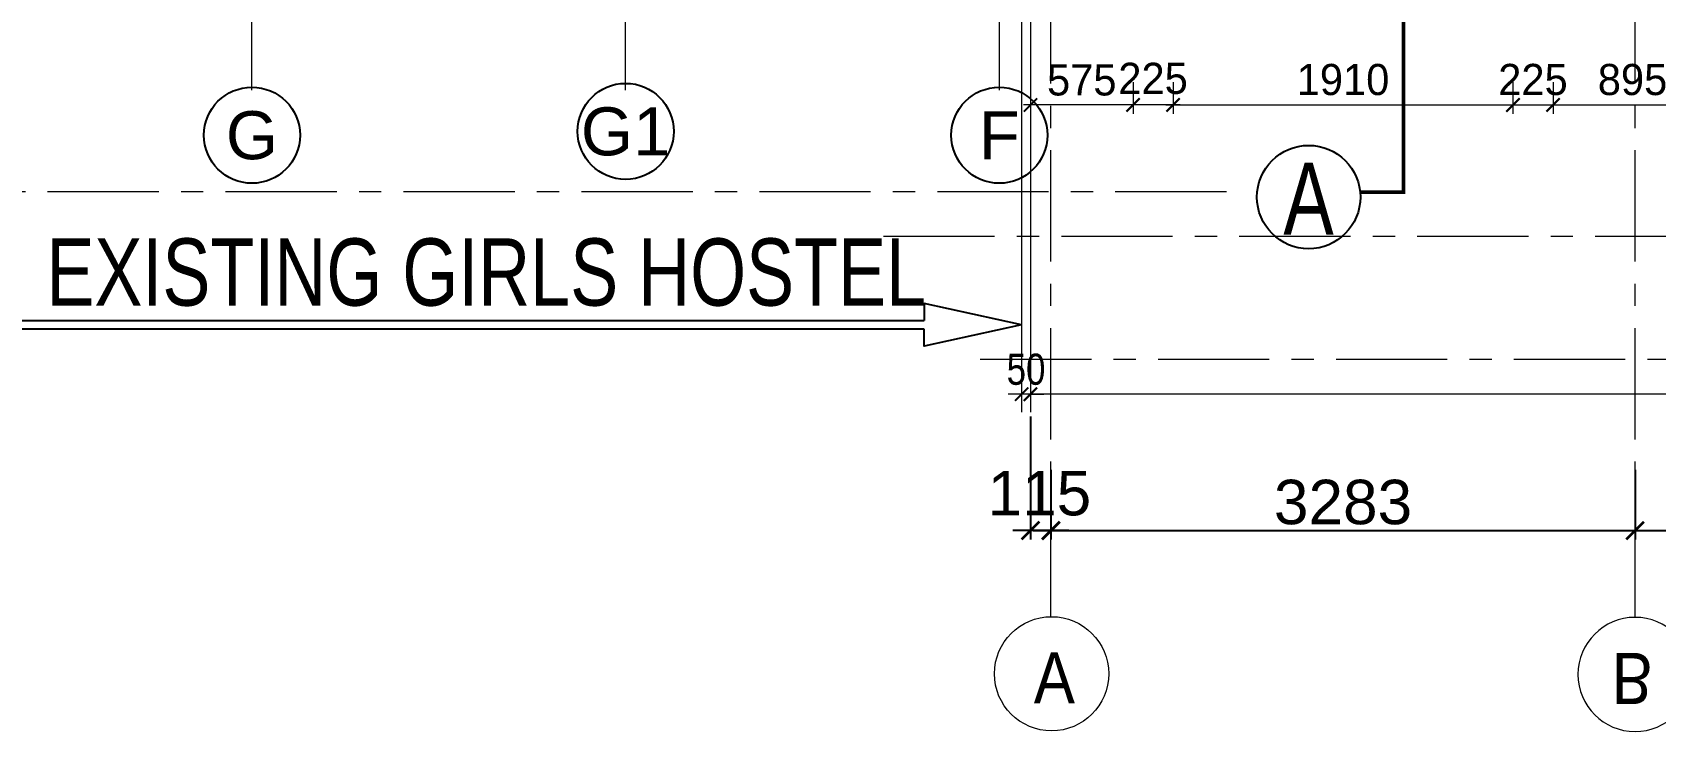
# Model space of a CAD drawing. Header units: millimetres. Extents: x -286480 to 108094, y -227925 to 10018.
# Drawn here: x -35427 to -26306, y -106736 to -102807 of the extents above; entities that cross this region are included whole.
import ezdxf
from ezdxf.enums import TextEntityAlignment as Align

# ---------------------------------------------------------------- set-up
doc = ezdxf.new("R2010")
doc.units = ezdxf.units.MM
doc.header["$LTSCALE"] = 100
doc.header["$MEASUREMENT"] = 0
doc.header["$PDMODE"] = 67
doc.linetypes.add('CENTER', pattern=[2, 1.25, -0.25, 0.25, -0.25])
doc.layers.get('0').update_dxf_attribs({"lineweight": 25})
for name, color, linetype, lineweight in [('A-ANNO-GRID', 251, 'CENTER', 9), ('Anno_Labels', 7, 'Continuous', 9), ('AREA', 6, 'Continuous', 25), ('dim', 7, 'Continuous', 13), ('DW-NO', 7, 'Continuous', 25), ('GRID TAB', 21, 'Continuous', 5), ('text', 7, 'Continuous', 9)]:
    doc.layers.add(name, color=color, linetype=linetype, lineweight=lineweight)
doc.layers.add('Anno_Frames', color=7, linetype='Continuous')
doc.layers.add('DIM1', color=132, linetype='Continuous')
doc.styles.add('ARIAL', font='arial.ttf', dxfattribs={"width": 0.8})
doc.styles.add('CENTURY-GOTHIC', font='GOTHIC.TTF', dxfattribs={"height": 175})
doc.styles.add('GOTHIC-TITLE', font='GOTHIC.TTF', dxfattribs={"width": 0.9, "height": 20})
doc.styles.add('SIZE', font='arial.ttf', dxfattribs={"width": 0.75, "height": 200})
doc.styles.get("Standard").update_dxf_attribs({"font": 'sanss___.ttf'})
doc.dimstyles.new('1.125', dxfattribs={"dimtxt": 175, "dimasz": 75, "dimexe": 50, "dimexo": 50, "dimgap": 50, "dimtad": 1, "dimdec": 0, "dimrnd": 5, "dimzin": 0, "dimdsep": 46, "dimtxsty": 'CENTURY-GOTHIC', "dimblk": 'ARCHTICK', "dimcen": 5, "dimdle": 40, "dimclrd": 256, "dimclre": 8, "dimclrt": 213, "dimadec": 0, "dimazin": 0, "dimtfac": 1, "dimtdec": 0, "dimtofl": 0, "dimtmove": 2, "dimatfit": 2, "dimldrblk": 'OPEN30', "dimfxl": 80, "dimtolj": 1, "dimtzin": 0, "dimlwd": 15, "dimlwe": 9, "dimarcsym": 1})
doc.dimstyles.new('D 75', dxfattribs={"dimtxt": 175, "dimasz": 75, "dimexe": 100, "dimexo": 100, "dimgap": 50, "dimtad": 1, "dimdec": 0, "dimrnd": 5, "dimzin": 0, "dimdsep": 46, "dimtxsty": 'ARIAL', "dimblk": 'ARCHTICK', "dimcen": 0.09, "dimdle": 100, "dimclrd": 256, "dimclrt": 256, "dimadec": 0, "dimazin": 0, "dimtfac": 1, "dimtdec": 0, "dimtix": 1, "dimtofl": 0, "dimtmove": 1, "dimatfit": 3, "dimfxl": 135, "dimtolj": 1, "dimtzin": 0, "dimlwd": 9, "dimlwe": 9, "dimarcsym": 0})
doc.dimstyles.new('IIITD_WD_L @ 100', dxfattribs={"dimscale": 100, "dimtxt": 2.5, "dimasz": 1, "dimexe": 0.5, "dimexo": 0.25, "dimgap": 0.3, "dimtad": 1, "dimdec": 0, "dimrnd": 1, "dimzin": 0, "dimdsep": 46, "dimtxsty": 'Standard', "dimblk": 'ARCHTICK', "dimcen": 0.2, "dimdle": 1, "dimclrd": 8, "dimclre": 8, "dimadec": 0, "dimazin": 0, "dimtfac": 1, "dimtdec": 0, "dimtofl": 0, "dimtmove": 0, "dimatfit": 0, "dimfxl": 2, "dimtolj": 1, "dimtzin": 0, "dimlwd": -1, "dimlwe": -1, "dimarcsym": 0})

# ---------------------------------------------------------------- blocks, each defined once
blk = doc.blocks.new('_ArchTick')
at = {"const_width": 0.15}
blk.add_lwpolyline([(-0.5, -0.5), (0.5, 0.5)], dxfattribs=at)
blk = doc.blocks.new('*D102')
at = {"layer": 'Defpoints', "color": 0, "ltscale": 0.1, "transparency": 16777216}
for p in [(-29818.3, -102096.8), (-16803.3, -104261.7, 11.6), (-29818.3, -104840.3)]:
    blk.add_point(p, dxfattribs=at)
at = {"layer": 'dim', "color": 0, "lineweight": 9, "ltscale": 0.1, "transparency": 16777216}
for p, q in [((-29818.3, -102196.8), (-29818.3, -104940.3)), ((-16803.3, -104361.7), (-16803.3, -104940.3))]:
    blk.add_line(p, q, dxfattribs=at)
at = {"layer": 'dim', "lineweight": 9, "ltscale": 0.1, "transparency": 16777216}
blk.add_line((-16703.3, -104840.3), (-29918.3, -104840.3), dxfattribs=at)
at = {"layer": 'dim', "lineweight": 9, "ltscale": 0.1, "transparency": 16777216, "xscale": 75, "yscale": 75, "zscale": 75, "rotation": 180}
blk.add_blockref('_ArchTick', (-29818.3, -104840.3), dxfattribs=at)
at = {"layer": 'dim', "lineweight": 9, "ltscale": 0.1, "transparency": 16777216, "xscale": 75, "yscale": 75, "zscale": 75}
blk.add_blockref('_ArchTick', (-16803.3, -104840.3), dxfattribs=at)
at = {"layer": 'dim', "ltscale": 0.1, "transparency": 16777216, "insert": (-23310.8, -104700.9), "char_height": 175, "attachment_point": 5, "style": 'ARIAL'}
blk.add_mtext('\\A1;13015', dxfattribs=at)
blk = doc.blocks.new('*D128')
at = {"layer": 'Defpoints', "color": 0, "ltscale": 0.1, "transparency": 16777216}
for p in [(-29868.3, -102096.8), (-29818.3, -102096.8, 29.7), (-29868.3, -104840.3)]:
    blk.add_point(p, dxfattribs=at)
at = {"layer": 'dim', "color": 0, "lineweight": 9, "ltscale": 0.1, "transparency": 16777216}
for p, q in [((-29868.3, -102196.8), (-29868.3, -104940.3)), ((-29818.3, -102196.8), (-29818.3, -104940.3))]:
    blk.add_line(p, q, dxfattribs=at)
at = {"layer": 'dim', "lineweight": 9, "ltscale": 0.1, "transparency": 16777216}
for p, q in [((-29868.3, -104840.3), (-29943.3, -104840.3)), ((-29818.3, -104840.3), (-29743.3, -104840.3))]:
    blk.add_line(p, q, dxfattribs=at)
at = {"layer": 'dim', "lineweight": 9, "ltscale": 0.1, "transparency": 16777216, "xscale": 75, "yscale": 75, "zscale": 75}
blk.add_blockref('_ArchTick', (-29868.3, -104840.3), dxfattribs=at)
at = {"layer": 'dim', "lineweight": 9, "ltscale": 0.1, "transparency": 16777216, "xscale": 75, "yscale": 75, "zscale": 75, "rotation": 180}
blk.add_blockref('_ArchTick', (-29818.3, -104840.3), dxfattribs=at)
at = {"layer": 'dim', "ltscale": 0.1, "transparency": 16777216, "insert": (-29843.3, -104700.9), "char_height": 175, "attachment_point": 5, "style": 'ARIAL'}
blk.add_mtext('\\A1;50', dxfattribs=at)
blk = doc.blocks.new('GRIDTAB')
at = {"layer": 'GRID TAB', "ltscale": 0.1}
blk.add_circle((4668008.8, 8270544.3), 334.3, dxfattribs=at)
at = {"layer": 'GRID TAB', "ltscale": 0.1, "style": 'GOTHIC-TITLE', "width": 0.9}
blk.add_attdef('1', text='', height=300, dxfattribs=at).set_placement((4667992.4, 8270418.2), align=Align.CENTER)
blk = doc.blocks.new('*D198')
at = {"layer": 'Defpoints', "color": 0, "ltscale": 0.1, "transparency": 16777216}
for p in [(-29242, -103036.6, 1.1), (-29017, -103036.6, 1.1), (-29242, -103214.5)]:
    blk.add_point(p, dxfattribs=at)
at = {"layer": 'dim', "color": 8, "lineweight": 9, "ltscale": 0.1, "transparency": 16777216}
for p, q in [((-29242, -103086.6), (-29242, -103264.5)), ((-29017, -103086.6), (-29017, -103264.5))]:
    blk.add_line(p, q, dxfattribs=at)
at = {"layer": 'dim', "lineweight": 15, "ltscale": 0.1, "transparency": 16777216}
blk.add_line((-28977, -103214.5), (-29282, -103214.5), dxfattribs=at)
at = {"layer": 'dim', "lineweight": 15, "ltscale": 0.1, "transparency": 16777216, "xscale": 75, "yscale": 75, "zscale": 75, "rotation": 180}
blk.add_blockref('_ArchTick', (-29242, -103214.5), dxfattribs=at)
at = {"layer": 'dim', "lineweight": 15, "ltscale": 0.1, "transparency": 16777216, "xscale": 75, "yscale": 75, "zscale": 75}
blk.add_blockref('_ArchTick', (-29017, -103214.5), dxfattribs=at)
at = {"layer": 'dim', "color": 213, "ltscale": 0.1, "transparency": 16777216, "insert": (-29129.5, -103066), "char_height": 175, "attachment_point": 5, "style": 'CENTURY-GOTHIC'}
blk.add_mtext('\\A1;225', dxfattribs=at)
blk = doc.blocks.new('_Open30')
at = {"color": 0, "linetype": 'ByBlock', "lineweight": -2}
for p, q in [((-1, 0.27), (0, 0)), ((0, 0), (-1, -0.27)), ((0, 0), (-1, 0))]:
    blk.add_line(p, q, dxfattribs=at)
blk = doc.blocks.new('*D199')
at = {"layer": 'Defpoints', "color": 0, "ltscale": 0.1, "transparency": 16777216}
for p in [(-29017, -103036.6, 1.1), (-27107, -103036.6, 1.1), (-27107, -103214.5)]:
    blk.add_point(p, dxfattribs=at)
at = {"layer": 'dim', "color": 8, "lineweight": 9, "ltscale": 0.1, "transparency": 16777216}
for p, q in [((-29017, -103086.6), (-29017, -103264.5)), ((-27107, -103086.6), (-27107, -103264.5))]:
    blk.add_line(p, q, dxfattribs=at)
at = {"layer": 'dim', "lineweight": 15, "ltscale": 0.1, "transparency": 16777216}
blk.add_line((-29057, -103214.5), (-27067, -103214.5), dxfattribs=at)
at = {"layer": 'dim', "lineweight": 15, "ltscale": 0.1, "transparency": 16777216, "xscale": 75, "yscale": 75, "zscale": 75, "rotation": 180}
blk.add_blockref('_ArchTick', (-29017, -103214.5), dxfattribs=at)
at = {"layer": 'dim', "lineweight": 15, "ltscale": 0.1, "transparency": 16777216, "xscale": 75, "yscale": 75, "zscale": 75}
blk.add_blockref('_ArchTick', (-27107, -103214.5), dxfattribs=at)
at = {"layer": 'dim', "color": 213, "ltscale": 0.1, "transparency": 16777216, "insert": (-28062, -103072.6), "char_height": 175, "attachment_point": 5, "style": 'CENTURY-GOTHIC'}
blk.add_mtext('\\A1;1910', dxfattribs=at)
blk = doc.blocks.new('*D200')
at = {"layer": 'Defpoints', "color": 0, "ltscale": 0.1, "transparency": 16777216}
for p in [(-27107, -103036.6, 1.1), (-26882, -103036.6, 1.1), (-26882, -103214.5)]:
    blk.add_point(p, dxfattribs=at)
at = {"layer": 'dim', "color": 8, "lineweight": 9, "ltscale": 0.1, "transparency": 16777216}
for p, q in [((-27107, -103086.6), (-27107, -103264.5)), ((-26882, -103086.6), (-26882, -103264.5))]:
    blk.add_line(p, q, dxfattribs=at)
at = {"layer": 'dim', "lineweight": 15, "ltscale": 0.1, "transparency": 16777216}
blk.add_line((-27147, -103214.5), (-26842, -103214.5), dxfattribs=at)
at = {"layer": 'dim', "lineweight": 15, "ltscale": 0.1, "transparency": 16777216, "xscale": 75, "yscale": 75, "zscale": 75, "rotation": 180}
blk.add_blockref('_ArchTick', (-27107, -103214.5), dxfattribs=at)
at = {"layer": 'dim', "lineweight": 15, "ltscale": 0.1, "transparency": 16777216, "xscale": 75, "yscale": 75, "zscale": 75}
blk.add_blockref('_ArchTick', (-26882, -103214.5), dxfattribs=at)
at = {"layer": 'dim', "color": 213, "ltscale": 0.1, "transparency": 16777216, "insert": (-26994.5, -103072.4), "char_height": 175, "attachment_point": 5, "style": 'CENTURY-GOTHIC'}
blk.add_mtext('\\A1;225', dxfattribs=at)
blk = doc.blocks.new('*D201')
at = {"layer": 'Defpoints', "color": 0, "ltscale": 0.1, "transparency": 16777216}
for p in [(-26882, -103036.6, 1.1), (-25988.3, -103036.6, 1.1), (-25988.3, -103214.5)]:
    blk.add_point(p, dxfattribs=at)
at = {"layer": 'dim', "color": 8, "lineweight": 9, "ltscale": 0.1, "transparency": 16777216}
for p, q in [((-26882, -103086.6), (-26882, -103264.5)), ((-25988.3, -103086.6), (-25988.3, -103264.5))]:
    blk.add_line(p, q, dxfattribs=at)
at = {"layer": 'dim', "lineweight": 15, "ltscale": 0.1, "transparency": 16777216}
blk.add_line((-26922, -103214.5), (-25948.3, -103214.5), dxfattribs=at)
at = {"layer": 'dim', "lineweight": 15, "ltscale": 0.1, "transparency": 16777216, "xscale": 75, "yscale": 75, "zscale": 75, "rotation": 180}
blk.add_blockref('_ArchTick', (-26882, -103214.5), dxfattribs=at)
at = {"layer": 'dim', "lineweight": 15, "ltscale": 0.1, "transparency": 16777216, "xscale": 75, "yscale": 75, "zscale": 75}
blk.add_blockref('_ArchTick', (-25988.3, -103214.5), dxfattribs=at)
at = {"layer": 'dim', "color": 213, "ltscale": 0.1, "transparency": 16777216, "insert": (-26435.2, -103072.6), "char_height": 175, "attachment_point": 5, "style": 'CENTURY-GOTHIC'}
blk.add_mtext('\\A1;895', dxfattribs=at)
blk = doc.blocks.new('*D214')
at = {"layer": 'Defpoints', "color": 0, "ltscale": 0.1, "transparency": 16777216}
for p in [(-29818.3, -102817.1), (-29242, -103036.6, 1.1), (-29818.3, -103214.5)]:
    blk.add_point(p, dxfattribs=at)
at = {"layer": 'dim', "color": 8, "lineweight": 9, "ltscale": 0.1, "transparency": 16777216}
for p, q in [((-29818.3, -102867.1), (-29818.3, -103264.5)), ((-29242, -103086.6), (-29242, -103264.5))]:
    blk.add_line(p, q, dxfattribs=at)
at = {"layer": 'dim', "lineweight": 15, "ltscale": 0.1, "transparency": 16777216}
blk.add_line((-29202, -103214.5), (-29858.3, -103214.5), dxfattribs=at)
at = {"layer": 'dim', "lineweight": 15, "ltscale": 0.1, "transparency": 16777216, "xscale": 75, "yscale": 75, "zscale": 75, "rotation": 180}
blk.add_blockref('_ArchTick', (-29818.3, -103214.5), dxfattribs=at)
at = {"layer": 'dim', "lineweight": 15, "ltscale": 0.1, "transparency": 16777216, "xscale": 75, "yscale": 75, "zscale": 75}
blk.add_blockref('_ArchTick', (-29242, -103214.5), dxfattribs=at)
at = {"layer": 'dim', "color": 213, "ltscale": 0.1, "transparency": 16777216, "insert": (-29530.2, -103074.8), "char_height": 175, "attachment_point": 5, "style": 'CENTURY-GOTHIC'}
blk.add_mtext('\\A1;575', dxfattribs=at)
blk = doc.blocks.new('*D215')
at = {"layer": 'Defpoints', "color": 0, "ltscale": 0.5, "transparency": 16777216}
for p in [(-29703.3, -105240.4, 16.3), (-26420.8, -105240.4, -2.6), (-26420.8, -105606.7)]:
    blk.add_point(p, dxfattribs=at)
at = {"layer": 'DIM1', "color": 8, "ltscale": 0.5, "transparency": 16777216}
for p, q in [((-29703.3, -105265.4), (-29703.3, -105656.7)), ((-26420.8, -105265.4), (-26420.8, -105656.7)), ((-29803.3, -105606.7), (-26320.8, -105606.7))]:
    blk.add_line(p, q, dxfattribs=at)
at = {"layer": 'DIM1', "color": 8, "ltscale": 0.5, "transparency": 16777216, "xscale": 100, "yscale": 100, "zscale": 100, "rotation": 180}
blk.add_blockref('_ArchTick', (-29703.3, -105606.7), dxfattribs=at)
at = {"layer": 'DIM1', "color": 8, "ltscale": 0.5, "transparency": 16777216, "xscale": 100, "yscale": 100, "zscale": 100}
blk.add_blockref('_ArchTick', (-26420.8, -105606.7), dxfattribs=at)
at = {"layer": 'DIM1', "color": 0, "ltscale": 0.5, "transparency": 16777216, "insert": (-28062, -105447.7), "char_height": 250, "attachment_point": 5}
blk.add_mtext('\\A1;3283', dxfattribs=at)
blk = doc.blocks.new('*D216')
at = {"layer": 'Defpoints', "color": 0, "ltscale": 0.5, "transparency": 16777216}
for p in [(-26420.8, -105240.4, -2.6), (-23195.8, -105248.1, -4.2), (-23195.8, -105606.7)]:
    blk.add_point(p, dxfattribs=at)
at = {"layer": 'DIM1', "color": 8, "ltscale": 0.5, "transparency": 16777216}
for p, q in [((-26420.8, -105265.4), (-26420.8, -105656.7)), ((-23195.8, -105273.1), (-23195.8, -105656.7)), ((-26520.8, -105606.7), (-23095.8, -105606.7))]:
    blk.add_line(p, q, dxfattribs=at)
at = {"layer": 'DIM1', "color": 8, "ltscale": 0.5, "transparency": 16777216, "xscale": 100, "yscale": 100, "zscale": 100, "rotation": 180}
blk.add_blockref('_ArchTick', (-26420.8, -105606.7), dxfattribs=at)
at = {"layer": 'DIM1', "color": 8, "ltscale": 0.5, "transparency": 16777216, "xscale": 100, "yscale": 100, "zscale": 100}
blk.add_blockref('_ArchTick', (-23195.8, -105606.7), dxfattribs=at)
at = {"layer": 'DIM1', "color": 0, "ltscale": 0.5, "transparency": 16777216, "insert": (-24808.3, -105447.7), "char_height": 250, "attachment_point": 5}
blk.add_mtext('\\A1;3225', dxfattribs=at)
blk = doc.blocks.new('Grid Head')
blk.add_circle((0, 0), 3)
at = {"layer": 'Anno_Labels'}
blk.add_attdef('GRID_NAME', text='', height=3, dxfattribs=at).set_placement((0, 0), align=Align.MIDDLE_CENTER)
blk = doc.blocks.new('*D241')
at = {"layer": 'Defpoints', "color": 0, "ltscale": 0.1, "transparency": 16777216}
for p in [(-29818.3, -104940.3), (-29703.3, -105240.4, 16.3), (-29818.3, -105606.7)]:
    blk.add_point(p, dxfattribs=at)
at = {"layer": 'DIM1', "color": 8, "ltscale": 0.1, "transparency": 16777216}
for p, q in [((-29818.3, -104965.3), (-29818.3, -105656.7)), ((-29703.3, -105265.4), (-29703.3, -105656.7)), ((-29603.3, -105606.7), (-29918.3, -105606.7))]:
    blk.add_line(p, q, dxfattribs=at)
at = {"layer": 'DIM1', "color": 8, "ltscale": 0.1, "transparency": 16777216, "xscale": 100, "yscale": 100, "zscale": 100, "rotation": 180}
blk.add_blockref('_ArchTick', (-29818.3, -105606.7), dxfattribs=at)
at = {"layer": 'DIM1', "color": 8, "ltscale": 0.1, "transparency": 16777216, "xscale": 100, "yscale": 100, "zscale": 100}
blk.add_blockref('_ArchTick', (-29703.3, -105606.7), dxfattribs=at)
at = {"layer": 'DIM1', "color": 0, "ltscale": 0.1, "transparency": 16777216, "insert": (-29768.3, -105397.9), "char_height": 250, "attachment_point": 5}
blk.add_mtext('\\A1;115', dxfattribs=at)

msp = doc.modelspace()

# ---------------------------------------------------------------- linework, layer by layer
at = {"color": 12, "ltscale": 0.5, "true_color": 0xe00000, "const_width": 20, "elevation": 28.4}
msp.add_lwpolyline([(-27965.9, -103704.1), (-27721.9, -103704.1), (-27721.9, -100933.4)], dxfattribs=at)
at = {"color": 12, "ltscale": 0.5, "true_color": 0xe00000}
msp.add_circle((-28255.1, -103732, 28.4), 290.5, dxfattribs=at)
at = {"layer": 'A-ANNO-GRID', "ltscale": 5}
for p, q in [((-29703.3, -106094.3, 16.3), (-29703.3, -89843.9, 16.3)), ((-26420.8, -106094.3, -2.6), (-26420.8, -89843.9, -2.6)), ((-34193.3, -103130.5), (-34193.3, -90345.3)), ((-32093.3, -103130.5), (-32093.3, -90345.3)), ((-29993.3, -103130.5), (-29993.3, -90345.3)), ((-28716.6, -103702.5), (-39857.5, -103702.5)), ((-30644.8, -103951.7, 36.7), (-4817.6, -103951.7, 36.7)), ((-30101.2, -104643.7, 14.5), (-22353, -104643.7, 14.5))]:
    msp.add_line(p, q, dxfattribs=at)
at = {"layer": 'AREA', "color": 0, "ltscale": 0.1, "elevation": 8.9}
for points in [[(-29868.3, -104450.3), (-30415.3, -104329.9), (-30415.3, -104426.3)], [(-29868.3, -104450.3), (-30415.3, -104570.8), (-30415.3, -104474.4)]]:
    msp.add_lwpolyline(points, dxfattribs=at)
at = {"layer": 'AREA', "color": 0, "ltscale": 0.1}
for points in [[(-39414.3, -104426.3), (-30415.3, -104426.3)], [(-30415.3, -104474.4), (-39414.3, -104474.4)]]:
    msp.add_lwpolyline(points, dxfattribs=at)

# ---------------------------------------------------------------- block references
at = {"layer": 'Anno_Frames'}
ref = msp.add_blockref('Grid Head', (-34193.3, -103384.5), dxfattribs=dict(at, xscale=90, yscale=90, zscale=90))
ref.add_attrib('GRID_NAME', 'G', dxfattribs={"layer": '0', "height": 270}).set_placement((-34193.3, -103384.5), align=Align.MIDDLE_CENTER)
ref = msp.add_blockref('Grid Head', (-32093.3, -103362.9), dxfattribs=dict(at, xscale=90, yscale=90, zscale=90))
ref.add_attrib('GRID_NAME', 'G1', dxfattribs={"layer": '0', "height": 270}).set_placement((-32093.3, -103362.9), align=Align.MIDDLE_CENTER)
ref = msp.add_blockref('Grid Head', (-29993.3, -103384.5), dxfattribs=dict(at, xscale=90, yscale=90, zscale=90))
ref.add_attrib('GRID_NAME', 'F', dxfattribs={"layer": '0', "height": 270}).set_placement((-29993.3, -103384.5), align=Align.MIDDLE_CENTER)
at = {"layer": 'GRID TAB', "color": 1}
ref = msp.add_blockref('GRIDTAB', (4451588.7, 7833311, 16.3), dxfattribs=dict(at, xscale=0.9600000000000005, yscale=0.9600000000000005, zscale=0.9600000000000005, rotation=180))
ref.add_attrib('1', 'A', dxfattribs={"ltscale": 0.1, "height": 288, "rotation": 180, "style": 'GOTHIC-TITLE', "text_generation_flag": 4, "width": 0.9}).set_placement((-29684, -106578.4, 16.3), align=Align.CENTER)
ref = msp.add_blockref('GRIDTAB', (-4507709.2, 7833307.3, -2.6), dxfattribs=dict(at, xscale=-0.9600000000000005, yscale=0.9600000000000005, zscale=0.9600000000000005, rotation=180))
ref.add_attrib('1', 'B', dxfattribs={"ltscale": 0.1, "height": 288, "rotation": 360, "style": 'GOTHIC-TITLE', "text_generation_flag": 4, "width": 0.9}).set_placement((-26436.6, -106294.2, -2.6), align=Align.CENTER)

# ---------------------------------------------------------------- texts
at = {"layer": 'DW-NO', "color": 51, "style": 'SIZE', "width": 0.75}
msp.add_text('A', height=405.3, dxfattribs=at).set_placement((-28397.4, -103944.1, 28.4))
at = {"layer": 'text', "extrusion": (0.000124792, 0.002858, 0.999996), "insert": (-32876.7, -103964.5, 3.1), "char_height": 378, "width": 9129.432, "attachment_point": 2, "text_direction": (1, 0, -0.000125), "style": 'ARIAL'}
msp.add_mtext('{\\fCentury Gothic|b0|i0|c0|p34;EXISTING GIRLS HOSTEL }', dxfattribs=at)

# ---------------------------------------------------------------- dimensions: what is measured, and where the dimension line sits
at = {"layer": 'dim', "ltscale": 0.1}
for base, p1, p2, dimstyle, picture, middle in [((-29868.3, -104840.3), (-29818.3, -102096.8, 29.7), (-29868.3, -102096.8), 'D 75', '*D128', (-29843.3, -104700.9)), ((-29818.3, -104840.3, 29.7), (-16803.3, -104261.7, 41.3), (-29818.3, -102096.8, 29.7), 'D 75', '*D102', (-23310.8, -104700.9, 29.7)), ((-29818.3, -103214.5, -13.2), (-29242, -103036.6, -12.2), (-29818.3, -102817.1, -13.2), '1.125', '*D214', (-29530.2, -103074.8, -13.2)), ((-27107, -103214.5, -13.2), (-29017, -103036.6, -12.2), (-27107, -103036.6, -12.2), '1.125', '*D199', (-28062, -103072.6, -13.2)), ((-25988.3, -103214.5, -13.2), (-26882, -103036.6, -12.2), (-25988.3, -103036.6, -12.2), '1.125', '*D201', (-26435.2, -103072.6, -13.2))]:
    dim = msp.add_linear_dim(base=base, p1=p1, p2=p2, dimstyle=dimstyle, dxfattribs=at)
    dim.commit()
    dim.dimension.update_dxf_attribs({"geometry": picture, "text_midpoint": middle})
for base, p1, p2, picture, middle in [((-29242, -103214.5, -13.2), (-29017, -103036.6, -12.2), (-29242, -103036.6, -12.2), '*D198', (-29129.5, -103066, -13.2)), ((-26882, -103214.5, -13.2), (-27107, -103036.6, -12.2), (-26882, -103036.6, -12.2), '*D200', (-26994.5, -103072.4, -13.2))]:
    dim = msp.add_linear_dim(base=base, p1=p1, p2=p2, dimstyle='1.125', dxfattribs=at)
    dim.commit()
    dim.dimension.update_dxf_attribs({"geometry": picture, "text_midpoint": middle, "dimtype": 160})
at = {"layer": 'DIM1', "ltscale": 0.1}
dim = msp.add_linear_dim(base=(-29818.3, -105606.7), p1=(-29703.3, -105240.4, 16.3), p2=(-29818.3, -104940.3), dimstyle='IIITD_WD_L @ 100', override={"dimtmove": 1}, dxfattribs=at)
dim.commit()
dim.dimension.update_dxf_attribs({"geometry": '*D241', "text_midpoint": (-29768.3, -105556.7), "dimtype": 160})
at = {"layer": 'DIM1', "ltscale": 0.5}
for base, p1, p2, picture, middle in [((-26420.7923335, -105606.661376), (-29703.2923335, -105240.3533559, 16.2567816), (-26420.7923335, -105240.3533559, -2.6325184), '*D215', (-28062.0423335, -105447.7176174)), ((-23195.8, -105606.7), (-26420.8, -105240.4, -2.6), (-23195.8, -105248.1, -4.2), '*D216', (-24808.3, -105447.7))]:
    dim = msp.add_linear_dim(base=base, p1=p1, p2=p2, dimstyle='IIITD_WD_L @ 100', dxfattribs=at)
    dim.commit()
    dim.dimension.update_dxf_attribs({"geometry": picture, "text_midpoint": middle})

doc.saveas('drawing.dxf')
